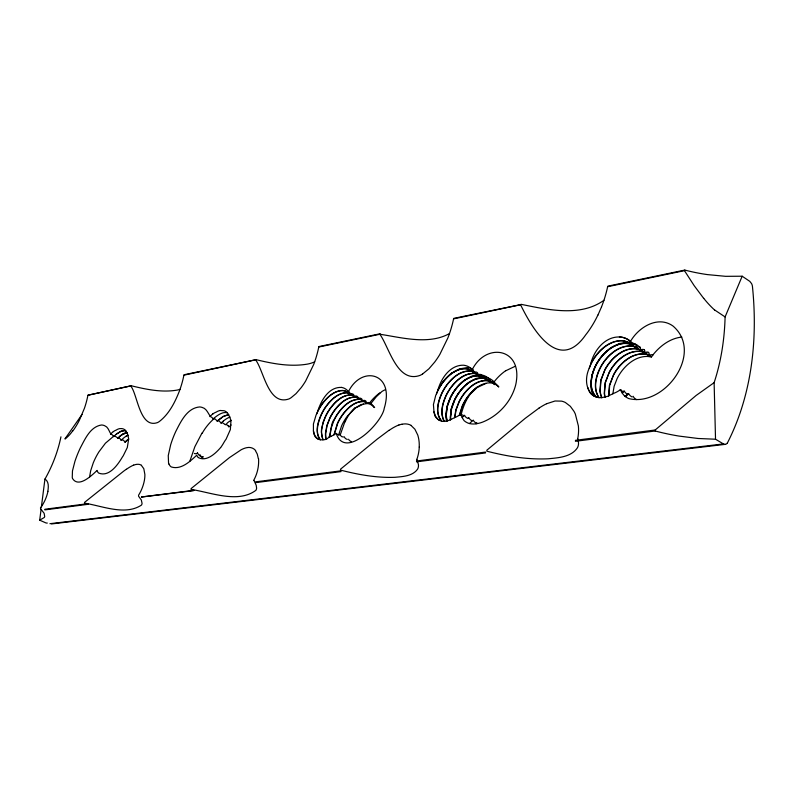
<?xml version="1.0" encoding="UTF-8"?>
<svg xmlns="http://www.w3.org/2000/svg" width="794" height="794" viewBox="0 0 794 794"><rect width="100%" height="100%" fill="white"/><g stroke="black" fill="none" stroke-linecap="round" stroke-linejoin="round"><path stroke-width="1.19" d="M727.443 442.893C751.948 394.886 757.913 339.276 752.414 286.187A9.25 8.674 31.8 0 0 751.571 283.597L749.804 281.354L742.172 276.223L725.101 316.925C724.515 339.197 721.121 361.469 714.124 382.648L715.523 439.221L723.423 443.925A3.067 2.918 42.8 0 0 725.299 444.372A3.394 3.226 42.8 0 0 727.403 442.863M339.445 434.328C339.296 436.273 336.388 432.829 335.336 433.881A19.691 19.384 -19.7 0 1 331.038 436.283M419.272 447.111L419.242 447.687A43.511 43.174 -9.1 0 1 416.88 459.319M444.66 421.316L448.898 420.433L454.565 417.684L455.806 409.972L458.922 401.804A51.739 50.717 32 0 1 463.507 394.29C468.807 387.264 476.489 380.534 485.769 380.495A11.692 11.453 23.7 0 1 494.513 384.614M454.833 417.535L456.113 409.843L459.26 401.724A51.719 50.697 32.1 0 1 463.855 394.281C469.165 387.293 476.866 380.604 486.117 380.634A11.85 11.602 23.8 0 1 491.317 381.993M253.971 480.459L256.204 485.293L256.601 488.082A5.27 5.151 -41.4 0 1 255.906 490.315C238.002 503.724 210.817 492.349 190.977 489.392M612.829 393.864L614.129 386.271L617.136 378.52A52.354 50.091 38.1 0 1 622.466 370.153C628.352 362.798 636.927 356.486 646.703 356.446A16.495 15.791 34.6 0 1 651.318 357.151L652.658 355.275M89.573 476.986L90.665 470.792L93.265 462.872A68.77 66.249 -41.2 0 1 98.952 451.806L105.453 443.181L113.512 436.353M47.312 523.048A3.494 3.305 -43.9 0 1 45.635 522.809L39.7 520.179L41.08 509.371L40.554 508.18M41.387 506.919L44.94 479.03C49.079 481.462 48.474 487.218 47.848 491.288M333.976 434.775L337.361 423.48A51.263 50.876 -4.4 0 1 342.939 414.051C347.752 407.818 354.471 401.436 362.848 401.407A9.975 9.846 -8.7 0 1 364.664 401.665A10.332 10.183 -9.8 0 1 366.024 403.233C367.255 400.752 364.009 399.352 362.173 401.168M334.244 434.606L337.698 423.371A51.233 50.856 -4.3 0 1 343.266 414.041C348.09 407.848 354.819 401.486 363.176 401.536A9.985 9.856 -8.6 0 1 364.764 401.764M459.329 415.222L462.177 406.091A51.094 50.072 32.8 0 1 468.698 395.283C473.909 388.852 481.253 382.837 489.928 382.847A11.751 11.503 24.7 0 1 498.682 386.986M459.627 415.024L462.535 405.962A51.084 50.052 32.8 0 1 469.046 395.273L477.134 387.551L486.067 383.393M338.641 434.943L341.599 425.852A50.895 50.538 -2.2 0 1 347.395 416.076L355.643 407.838L363.573 404.027M461.076 415.044C463.577 404.285 468.609 393.387 477.71 386.698M340.219 434.933L344.894 421.723M189.776 461.393L194.848 446.724L201.994 433.048M592.086 374.49L590.786 385.874M113.74 436.611L115.805 434.507M589.237 368.247L590.865 363.702A53.714 51.531 35.8 0 1 596.592 354.6C602.517 347.216 611.052 340.785 620.878 340.636A15.195 14.57 31.8 0 1 628.937 342.8M87.936 395.204L131.268 385.785L87.926 395.223A98.863 92.61 -33.8 0 1 84.452 408.245L79.321 420.344A74.447 69.991 -34.1 0 1 73.951 429.415L72.73 431.073M435.072 415.818A15.175 14.947 19.4 0 1 433.99 411.848L433.425 404.583L435.688 395.531A19.195 18.877 19.3 0 1 436.472 393.814L438.099 389.606A52.791 51.828 27.2 0 1 443.509 381.219C448.759 374.788 456.054 368.664 464.768 368.585A11.414 11.185 18.6 0 1 473.423 372.644M601.524 306.901L597.922 315.109M481.849 377.497C483.248 374.828 479.606 373.22 477.859 375.225M341.38 387.363A10.987 10.808 -12.8 0 1 348.437 391.631A1.965 1.935 -10.3 0 1 349.529 392.345A1.757 1.727 -10.2 0 1 349.717 392.702A2.303 2.263 -10.4 0 1 349.578 394.439A9.33 9.171 -12.5 0 0 342.432 390.42C334.562 390.628 328.16 396.315 323.416 402.101A52.335 51.809 -11.7 0 0 318.285 409.932L316.667 413.853A18.381 18.113 -18.5 0 0 316.032 415.163L313.432 423.936L313.422 430.785A15.294 15.086 -21.1 0 0 314.087 434.526L315.456 436.938M623.756 391.551L623.806 390.956M416.85 459.379L418.349 464.262A8.446 8.406 17.5 0 1 418.458 465.969A7.265 7.235 18.6 0 1 417.594 469.125C412.652 476.211 402.786 476.549 394.975 477.303C376.545 477.998 358.203 474.633 340.418 470.078M577.724 438.506L577.764 439.41A12.257 11.92 39.7 0 1 578.518 443.489A9.766 9.498 39.7 0 1 577.466 447.737C571.214 457.155 558.301 457.781 548.108 458.793C527.414 459.736 506.751 456.292 486.772 451.171M655.129 430.07L655.179 430.993A251.331 234.677 25.5 0 0 678.91 436.065L698.115 438.487L715.523 439.221M348.467 391.611C361.002 366.123 391.7 372.356 385.576 402.915A42.588 41.874 -11.5 0 1 384.266 408.126C382.371 422.716 344.804 460.47 336.209 433.365M473.353 372.674A2.61 2.551 18.7 0 0 473.571 370.788A1.916 1.876 18.9 0 0 472.261 369.627C485.551 342.641 521.281 347.722 516.388 381.07A42.251 41.338 19.7 0 1 515.594 385.259C511.227 401.843 498.344 415.907 482.434 422.18C477.164 424.095 470.683 425.217 465.741 421.902C462.644 420.691 461.87 414.825 460.123 414.696M631.349 344.755A2.322 2.223 31.2 0 0 630.535 341.331C638.575 327.227 657.978 315.208 673.024 326.046C704.228 352.873 664.608 407.57 628.798 398.578A14.322 13.746 35.4 0 1 627.091 397.715A13.905 13.339 35.4 0 1 624.977 396.176M468.361 418.17L468.46 417.753M65.029 438.784L82.07 414.448M371.076 403.263L376.356 396.702L381.894 391.511A30.222 29.874 3.6 0 1 385.447 389.616M652.728 355.146C659.933 346.025 670.007 338.333 681.848 337.053M462.128 417.664L464.143 415.292M220.623 447.588C215.511 453.434 206.748 461.9 198.45 457.652M464.004 415.828L460.838 414.18M476.916 422.944L476.053 423.817M472.629 420.582L470.445 422.676A38.082 37.437 16.2 0 1 469.433 423.549M628.243 393.586L625.206 396.375M628.143 394.261L625.553 396.663M113.562 436.521L114.465 435.668M117.562 438.447L120.033 436.234A24.545 23.552 -37.7 0 1 121.73 434.993L126.712 432.522A14.828 14.223 -36.9 0 0 122.147 434.566M121.194 440.194L123.427 438.179A21.339 20.485 -37.6 0 1 128.013 435.191L126.931 432.978A7.434 7.116 -36 0 0 124.42 429.514A6.064 5.806 -35.9 0 0 121.661 428.591L119.695 428.621A10.064 9.627 -36.2 0 0 116.103 430.13A9.945 9.518 -36.4 0 0 113.324 431.668M124.986 442.01L127.844 439.519M125.164 442.099L128.638 439.142L128.023 435.211A17.786 17.061 -37.3 0 0 125.899 436.382M217.248 421.148L223.223 416.572L228.612 414.647M221.02 423.033L223.461 420.88M168.943 464.063A9.617 9.29 -37.8 0 1 168.546 462.902L168.259 455.587L170.67 444.759A106.386 104.322 -38 0 1 175.782 431.45C180.853 421.554 187.037 408.076 199.572 406.955A9.439 9.131 -31.5 0 1 202.242 407.461C206.837 408.563 208.286 414.111 210.678 416.731A4.566 4.427 -31.6 0 1 213.04 418.944C216.693 415.907 222.628 411.113 227.362 412.88A11.791 11.444 -31.1 0 1 228.811 415.024L231.004 420.413A25.239 24.614 -33.1 0 0 227.402 422.865C225.248 427.053 223.888 422.09 221.387 422.736M121.551 439.936L123.368 440.144L124.995 442M213.487 418.775L215.293 419.043L217.08 421.038L223.025 416.493L228.553 414.537M217.437 420.76L219.243 421.028L221.02 423.023M622.248 393.03L623.578 391.66M482.097 377.626C483.675 375.572 487.576 377.299 486.067 379.889A11.582 11.344 21.7 0 0 477.402 375.731C468.083 375.87 460.391 382.629 455.071 389.715A52.196 51.193 30.2 0 0 450.218 397.774L447.082 406.488L446.109 414.498A21.101 20.763 24.3 0 0 447.111 420.959M473.621 372.823C475.169 370.818 479.03 372.406 477.67 374.986A11.473 11.235 19.6 0 0 468.996 370.957C459.657 371.135 451.985 377.924 446.645 385.021A52.722 51.739 28.2 0 0 441.772 393.099C437.921 401.486 434.695 413.297 441.533 421.048M603.936 300.281C580.196 317.322 547.433 309.64 521.003 304.31M358.074 398.975C359.543 397.109 363.295 398.588 361.945 401.049A10.292 10.143 -10.6 0 0 360.595 399.491A9.945 9.806 -9.6 0 0 358.789 399.243C349.737 399.352 342.69 406.578 337.758 413.466A51.908 51.491 -6 0 0 334.125 419.589C328.508 426.199 334.205 440.491 321.898 439.807A7.732 7.612 -23.1 0 1 315.387 436.988M349.836 394.568C351.315 392.683 355.087 394.181 353.727 396.653A9.369 9.22 -11.8 0 0 346.541 392.613C337.47 392.941 330.453 400.067 325.49 407.014A52.761 52.255 -10.4 0 0 321.838 413.158C318.156 421.038 314.275 431.956 320.19 439.717M353.965 396.782C355.434 394.886 359.196 396.395 357.846 398.856A10.262 10.104 -11.4 0 0 356.506 397.308A9.905 9.756 -10.4 0 0 354.719 397.06C345.658 397.189 338.621 404.434 333.678 411.322A52.186 51.749 -7.7 0 0 330.046 417.455L326.83 425.604L325.51 433.117A21.785 21.537 -17.6 0 0 325.907 438.884M225.327 424.721L226.24 424.592A4.248 4.129 -31.9 0 1 227.749 425.505L228.206 425.544M113.949 436.253C116.738 435.668 117.591 440.313 119.765 436.234A24.753 23.751 -37.8 0 1 121.512 434.933L122.832 434.1M115.815 434.497L120.837 431.341L125.353 430.447M231.133 424.988L228.88 426.983A4.089 3.98 -31.9 0 0 228.007 425.733M486.791 450.248L525.142 418.398L539.106 408.027M212.484 414.19L212.99 413.813M340.467 469.234L377.349 439.022L388.991 430.318M128.013 439.608L128.628 438.943M191.056 488.618L229.416 457.642L241.207 449.741A27.721 27.105 -38.6 0 1 243.599 448.65A17.22 16.823 -36.8 0 1 246.934 447.647A8.923 8.714 -35.4 0 1 255.638 450.526M84.492 502.443L123.665 471.17A93.791 90.566 -48.7 0 1 125.611 469.76L126.375 469.234M116.569 433.901L121.452 431.102L125.373 430.467M354.729 408.225L361.101 404.583L366.897 403.58M379.949 392.782L377.934 394.31A53.049 52.573 10.7 0 0 369.607 402.905M451.855 373.091L459.359 368.942L466.922 367.602A14.749 14.451 19.2 0 1 470.802 368.218M468.659 382.529L476.162 378.43L483.735 377.14A14.252 13.955 23.3 0 1 494.086 381.884M619.925 390.122L620.541 389.695A16.257 15.602 35.4 0 0 624.928 396.236M343.375 437.037L341.589 436.581L339.723 434.497M449.503 333.549C428.423 345.301 400.891 337.321 379.889 334.264L318.741 347.028M422.587 373.984L428.939 368.793L434.735 362.034A90.933 88.323 -2.6 0 0 439.866 354.352L447.895 337.897A125.214 121.194 -6.2 0 0 453.563 318.96M505.768 370.748L515.197 366.292M331.019 436.234L329.828 436.918M455.091 417.376L454.565 417.684M714.124 382.648L696.09 395.491L655.169 430.001L575.372 440.342M329.609 437.047L330.77 429.306L333.649 421.187A51.699 51.292 -6 0 1 338.085 413.456C343.018 406.607 350.085 399.402 359.116 399.372A9.945 9.806 -9.5 0 1 360.684 399.581M123.437 433.951L126.772 432.631M546.689 403.719L555.036 401L561.527 401.129A15.215 14.798 35.1 0 1 565.397 402.518L570.35 406.32L573.963 411.312A31.581 30.777 35.8 0 1 575.342 414.081L578.379 425.961A43.998 42.955 35.5 0 1 577.764 438.447M589.476 392.028A13.041 12.575 33.7 0 0 601.713 397.655L607.43 396.395L613.961 393.238A26.807 25.805 32.1 0 0 619.886 390.062M256.164 359.672L183.9 375.185A1.221 1.181 -27.5 0 1 184.178 374.718L256.164 359.672C272.779 363.731 290.217 367.017 307.308 364.128A30.331 29.477 -12.5 0 0 314.702 361.826M39.7 520.179L44.275 517.48A3.226 3.057 -43.5 0 0 44.692 516.487L44.127 513.281L41.06 509.361M319.049 346.531L380.187 333.748M601.515 306.901A135.367 130.176 12 0 0 607.638 286.713L684.468 270.665L694.174 285.651L703.702 298.405M476.648 423.073L476.539 423.083A5.23 5.141 26.9 0 1 473.234 420.076M136.27 464.411L135.655 464.54A14.937 14.352 -40.4 0 0 133.69 465.155M472.41 420.701L472.182 420.721A5.23 5.141 25.7 0 1 468.926 417.713M468.053 418.349L467.874 418.349A5.24 5.151 24.5 0 1 464.609 415.341M128.638 439.132L127.308 447.538L123.199 455.875A13.806 13.2 -37.4 0 1 122.633 456.619C117.939 464.599 109.175 477.462 98.625 473.026A4.397 4.198 -39.6 0 1 98.238 472.658A5.876 5.618 -39.5 0 1 97.106 470.395C91.578 475.666 78.606 488.25 72.512 478.504A9.449 8.992 -40.2 0 1 72.264 477.402L72.462 470.921L74.924 461.354A116.45 112.679 -42.1 0 1 80.383 447.796C85.137 438.943 90.248 426.854 101.324 425.018A7.682 7.325 -36 0 1 103.667 425.346L104.222 425.544A8.168 7.791 -36.1 0 1 104.719 425.763C108.55 427.073 109.185 432.164 111.19 434.308A4.01 3.831 -36.4 0 1 113.502 436.412L113.572 436.511M44.891 509.252L88.233 503.624L88.194 504.289L44.851 509.887M255.618 481.859L340.993 470.832L340.993 471.606L255.559 482.653M416.463 461.036L485.501 452.074L485.521 452.927L416.473 461.85M575.402 441.305L655.179 430.993M209.864 416.612L209.953 416.602A22.46 21.835 -32.2 0 1 212.484 414.18M49.923 523.693L723.423 443.925M51.58 523.931L725.289 444.352M220.236 410.498L224.087 410.736A7.166 6.957 -30.5 0 1 227.015 412.493L227.034 412.513M742.172 276.223L725.567 276.322L707.305 274.585A192.307 176.993 22 0 1 684.795 270.069M489.958 379.582A14.213 13.915 22.3 0 0 479.546 374.748L471.983 376.068L464.48 380.177A44.365 43.521 28.4 0 0 457.076 387.254M629.543 345.936C619.737 346.055 611.191 352.447 605.276 359.811A53.545 51.322 36.6 0 0 600.83 366.471C595.828 375.641 592.552 388.226 598.835 397.576M625.603 343.445C615.797 343.504 607.241 349.886 601.306 357.211A53.625 51.421 36.2 0 0 595.857 365.667C591.123 375.056 588.245 388.633 596.354 397.04M642.812 353.985C633.046 353.965 624.461 360.268 618.546 367.582A52.602 50.35 37.7 0 0 613.157 375.979L609.683 385.348L608.829 395.829M473.204 373.369C463.875 373.468 456.193 380.296 450.863 387.373A52.454 51.471 29.2 0 0 446 395.442C442.407 403.292 439.678 413.277 444.174 421.326M469.353 371.116C460.024 371.165 452.332 377.974 446.982 385.011A52.702 51.719 28.3 0 0 442.089 393.08C438.199 401.476 434.943 413.237 441.672 421.078M203.393 456.788L202.311 456.739M630.466 341.489A16.873 16.188 31.5 0 0 620.025 336.993C605.564 336.229 594.676 349.529 591.113 362.392A11.473 11.047 31.7 0 0 590.855 363.702M619.38 336.944L619.588 336.964A17.796 17.071 31.6 0 1 627.935 339.415A16.853 16.168 31.5 0 1 630.545 341.351M341.37 387.432C329.46 386.867 321.997 399.064 318.513 408.999A11.106 10.927 -17.3 0 0 318.275 409.932M131.318 385.775C146.205 389.417 161.837 392.722 177.161 390.092A26.391 25.348 -27.1 0 0 180.02 389.328M84.402 503.158C102.218 505.828 125.005 515.991 141.491 505.073A4.099 3.93 -43.1 0 0 142.057 503.356L141.342 500.041L138.533 496.161M725.101 316.925L714.729 310.027M358.66 398.122L359.047 398.33M374.639 407.511L370.877 403.342M494.95 384.564L493.402 383.115M317.908 438.983L314.9 435.827L313.422 430.785M650.514 356.099L651.566 356.804M411.242 425.644L414.915 429.236L417.823 435.201A35.184 34.926 -4.5 0 1 419.212 447.072M141.392 465.373L143.803 468.698L144.865 474.405A29.328 28.078 -40.2 0 1 144.697 478.226L144.399 480.35A43.055 41.129 -40 0 1 138.503 495.357M494.602 382.539L498.761 386.728M596.215 396.99C587.54 388.087 591.123 373.577 596.483 363.88A53.803 51.59 36.2 0 1 600.939 357.211C606.864 349.846 615.4 343.425 625.215 343.296A15.265 14.629 32.3 0 1 633.284 345.469M472.43 369.369L473.026 370.014M320.329 439.737C314.841 432.462 318.116 422.279 321.352 414.756A52.543 52.047 -10.4 0 1 325.818 407.004C330.78 400.146 337.817 392.901 346.869 392.812A9.28 9.131 -11.7 0 1 350.511 393.735M255.45 450.674L257.266 454.079L258.348 458.674M598.994 397.596C593.158 388.812 595.828 377.081 600.204 368.267A53.367 51.144 36.6 0 1 605.633 359.821C611.569 352.486 620.134 346.134 629.93 346.095A15.334 14.699 32.8 0 1 637.612 348.139A14.262 13.667 32.7 0 1 640.202 350.214M444.332 421.326C439.945 413.227 442.685 403.263 446.317 395.422A52.434 51.451 29.3 0 1 451.2 387.363C456.54 380.326 464.242 373.537 473.561 373.508A11.682 11.444 20.8 0 1 478.722 374.847M520.666 304.956C533.072 330.373 559.105 373.259 585.744 334.79A90.357 86.963 17.2 0 0 588.056 331.763A113.681 109.364 14.5 0 0 597.872 315.089M379.899 334.334C389.209 347.236 397.159 383.621 420.076 375.373A23.294 22.798 5.7 0 0 422.587 373.984M322.85 439.717L321.352 432.214A27.472 27.145 -16.6 0 1 321.501 429.584L323.218 421.842L325.947 415.302A52.473 52.007 -9.1 0 1 329.589 409.168C334.542 402.28 341.569 395.025 350.63 394.876A9.865 9.717 -11.2 0 1 352.407 395.114M323.009 439.687C319.853 432.313 322.414 423.867 325.461 416.9A52.255 51.789 -9.1 0 1 329.917 409.158C334.87 402.3 341.916 395.075 350.968 395.005A9.875 9.727 -11.1 0 1 352.506 395.214M255.867 360.228C263.896 371.235 268.412 406.032 288.956 398.945A19.453 18.977 -20.4 0 0 291.13 397.685L296.033 393.626L301.234 387.581A80.075 77.385 -20.4 0 0 305.66 380.991L313.66 364.545A114.951 110.505 -21.4 0 0 318.751 347.097M130.96 386.301C137.61 394.826 139.784 428.968 157.589 422.557A16.198 15.552 -32.5 0 0 159.455 421.425C169.162 413.843 174.908 402.439 179.335 391.204A105.384 99.895 -30.2 0 0 183.88 375.254M433.961 411.848L435.539 416.314L437.812 419.153A9.071 8.942 18.4 0 0 439.211 420.165M231.004 420.413L230.359 429.584L226.082 439.191A14.758 14.322 -32.8 0 1 225.327 440.194L224.047 442.248A50.439 48.672 -32.7 0 1 220.801 447.369M684.468 270.665L684.736 270.079L607.906 286.138L607.628 286.713M450.287 419.877L451.012 409.982A50.687 49.704 30.9 0 1 461.344 389.665M608.601 395.859L609.395 385.388L613.772 374.202A52.781 50.518 37.7 0 1 618.189 367.582C624.084 360.228 632.649 353.886 642.435 353.826A15.533 14.868 34.1 0 1 650.544 356.059A15.543 14.878 34.2 0 0 642.812 354.015M604.492 393.298L605.365 382.797L608.849 373.428A52.851 50.608 37.4 0 1 614.258 365.002C620.174 357.687 628.759 351.365 638.535 351.365A15.473 14.818 33.7 0 1 646.247 353.429A14.401 13.796 33.6 0 1 648.847 355.514M600.135 390.737L601.028 380.237L604.532 370.848A53.109 50.876 37 0 1 609.951 362.411C615.876 355.087 624.451 348.755 634.237 348.735A15.354 14.719 33.3 0 1 642.187 350.938M72.582 430.983A32.802 31.016 -35.3 0 1 65.138 438.923M47.977 491.307A43.541 40.98 -41 0 1 40.415 508.091M60.94 436.829A144.587 134.186 -36.8 0 1 44.99 479.05M258.556 458.654A39.789 38.698 -37.3 0 1 253.723 480.32M136.29 464.48A7.027 6.749 -39.5 0 1 141.471 465.254M126.435 469.314A38.122 36.683 -42.7 0 1 133.65 465.066M402.042 424.274A12.734 12.625 7.6 0 1 411.342 425.455M398.925 425.058A22.073 21.914 9.4 0 1 402.022 424.185M389.06 430.417A49.843 49.605 26.9 0 1 398.866 424.939M197.527 452.908A2.799 2.71 -36.2 0 1 194.351 453.453M197.587 452.957A8 7.751 -35.8 0 0 198.659 454.724L198.877 454.972A5.915 5.737 -36 0 0 202.311 456.749M539.116 408.047A69.971 67.986 43.4 0 1 546.669 403.689M714.669 310.097A95.25 88.62 30.6 0 1 703.762 298.355M125.66 430.844A10.123 9.687 -36.2 0 1 126.921 432.978M110.505 434.258A20.326 19.473 -37.1 0 1 113.066 431.817M316.667 413.863A52.146 51.62 -11.7 0 1 323.754 402.111C328.488 396.395 334.909 390.598 342.76 390.618A9.191 9.042 -12.4 0 1 346.631 391.65M366.897 403.511A9.597 9.468 -7.6 0 1 374.192 407.57M345.132 421.822A42.678 42.32 -3.4 0 1 354.571 408.066M437.851 390.598A50.429 49.506 26.6 0 1 451.776 372.982M472.261 369.617A13.24 12.972 17.9 0 0 463.785 365.23C450.764 364.664 441.881 377.299 438.357 388.504A11.255 11.056 16.8 0 0 438.099 389.606M436.472 393.814A52.225 51.263 27.1 0 1 443.866 381.229C449.096 374.808 456.431 368.744 465.125 368.724A11.573 11.334 18.6 0 1 470.266 370.044M444.67 421.445A10.064 9.925 18.3 0 1 434.983 415.867M460.083 414.637A22.569 22.202 16.8 0 1 455.111 417.436M202.242 433.177A54.191 52.93 -35.7 0 1 214.271 418.478M220.226 410.458A11.93 11.582 -31.1 0 0 216.147 412.155A11.493 11.156 -31.3 0 0 213.01 413.833M168.973 464.053A6.61 6.392 -38 0 0 171.305 466.961C181.032 470.098 190.183 461.413 196.753 455.161A6.431 6.243 -36.3 0 0 198.282 457.543M589.634 391.918A15.632 15.076 33.8 0 1 587.888 387.671M623.439 391.809A6.054 5.816 35.1 0 1 620.71 389.586M625.603 343.484A15.215 14.6 32.3 0 1 633.533 345.628M633.265 345.519A14.193 13.607 32.2 0 1 635.865 347.554M629.543 345.976A15.324 14.699 32.8 0 1 637.622 348.129M605.167 397.109A23.79 22.857 35.8 0 1 604.502 393.298M601.872 397.665A21.428 20.604 35.3 0 1 600.185 390.737M604.968 397.159A23.532 22.619 35.7 0 1 604.264 393.308L605.078 382.827L609.474 371.642A53.029 50.786 37.4 0 1 613.901 365.002C619.806 357.647 628.362 351.285 638.148 351.206A15.463 14.808 33.7 0 1 646.247 353.419M601.703 397.675A21.2 20.396 35.2 0 1 599.946 390.737L600.74 380.257L605.157 369.061A53.287 51.044 37 0 1 609.594 362.411C615.499 355.057 624.054 348.675 633.85 348.576A15.394 14.749 33.2 0 1 641.939 350.779M641.919 350.829A14.332 13.726 33.2 0 1 644.529 352.873M593.336 395.68A23.622 22.738 34.5 0 1 590.865 385.874M592.364 374.57A51.094 49 35.9 0 1 611.727 347.246L619.489 343.494L627.339 342.244A18.143 17.399 32.6 0 1 636.629 344.745M636.609 344.785A17.041 16.346 32.5 0 1 639.696 347.107L639.924 347.325A1.906 1.826 32.1 0 0 639.587 347.067M640.033 347.256A2.59 2.481 32.1 0 1 640.093 350.134M356.605 397.397A9.905 9.766 -10.4 0 0 355.047 397.189C346.005 397.238 338.949 404.464 334.006 411.312A51.977 51.541 -7.7 0 0 329.56 419.043L327.098 425.574L325.758 433.107A22.143 21.885 -17.5 0 0 326.096 438.804M351.504 441.583A4.387 4.347 -16.8 0 1 348.586 439.241M347.335 439.4A4.288 4.238 -17.5 0 1 344.278 436.769M469.353 371.135A11.632 11.394 19.7 0 1 474.504 372.446M450.565 419.748A24.396 23.989 26.1 0 1 450.347 416.81L451.3 408.811L454.426 400.107A51.938 50.925 31.1 0 1 459.26 392.047C464.579 384.981 472.271 378.192 481.591 378.123A11.632 11.394 22.7 0 1 490.315 382.232M487.367 379.75A11.751 11.513 22.8 0 0 481.948 378.281C472.638 378.232 464.927 385.03 459.597 392.047A51.918 50.915 31.2 0 0 454.744 400.087L451.578 408.781L450.595 417.346A24.237 23.83 26.1 0 0 450.784 419.659M473.204 373.349A11.523 11.285 20.7 0 1 481.898 377.458M446.605 421.068A25.418 24.991 25.2 0 1 446.01 413.724L446.794 407.659A50.915 49.953 30 0 1 457.155 387.323M486.543 380.187A2.521 2.471 22.8 0 1 490.206 379.711A2.283 2.223 22.6 0 1 490.196 382.222M461.264 389.596A44.196 43.352 29.4 0 1 468.639 382.51M482.931 377.239A11.741 11.503 21.8 0 0 477.76 375.909C468.45 375.87 460.748 382.688 455.409 389.705A52.176 51.173 30.2 0 0 450.535 397.754L447.359 406.459L446.347 414.488A21.388 21.041 24.4 0 0 447.3 420.909M118.147 437.911A3.424 3.275 -36.6 0 1 120.976 440.243M223.511 420.929A21.954 21.388 -32.6 0 1 230.052 417.009M494.037 381.954A54.905 53.535 33.4 0 1 505.718 370.689M202.807 457.949A6.938 6.729 -36.1 0 1 199.969 454.654M636.59 399.581A6.729 6.461 36.4 0 1 633.116 396.266M628.908 342.849A14.123 13.548 31.7 0 1 631.508 344.884M631.875 345.132A3.027 2.888 31.7 0 1 635.289 344.278M632.173 396.97A6.729 6.461 35.9 0 1 628.699 393.645M366.352 403.431A2.69 2.65 -6.1 0 1 369.617 402.816M627.746 394.34A6.739 6.471 35.5 0 1 624.263 391.015M635.24 344.398A1.876 1.796 31.6 0 1 635.587 344.665M635.696 344.586A2.6 2.481 31.6 0 1 635.746 347.474M649.244 355.781A2.928 2.799 33.5 0 1 652.797 354.997M636.232 347.802A3.017 2.888 32.2 0 1 639.636 346.948M644.371 349.916A2.581 2.471 32.5 0 1 644.41 352.784M643.924 349.727A1.856 1.777 32.5 0 1 644.252 349.985M593.862 395.928A12.029 11.602 33.8 0 1 591.451 393.973C585.605 387.561 585.476 378.053 588.374 370.282A19.522 18.798 33.2 0 1 589.227 368.247A52.652 50.518 35.7 0 1 596.979 354.62C602.874 347.246 611.469 340.874 621.265 340.785A15.205 14.58 31.9 0 1 628.927 342.81M490.623 382.5A2.789 2.729 23.7 0 1 494.027 381.815M648.678 352.556A2.581 2.461 32.9 0 1 648.728 355.434M648.241 352.377A1.846 1.767 33 0 1 648.569 352.635M644.907 353.112A3.007 2.878 33.1 0 1 648.281 352.258M640.579 350.462A3.017 2.878 32.6 0 1 643.964 349.608M141.53 497.024L193.418 490.682A1.399 1.36 -41.7 0 0 193.964 490.315L141.53 496.984M520.656 304.727L453.582 318.87A1.886 1.836 12.2 0 1 453.84 318.344L520.666 304.638"/></g></svg>
